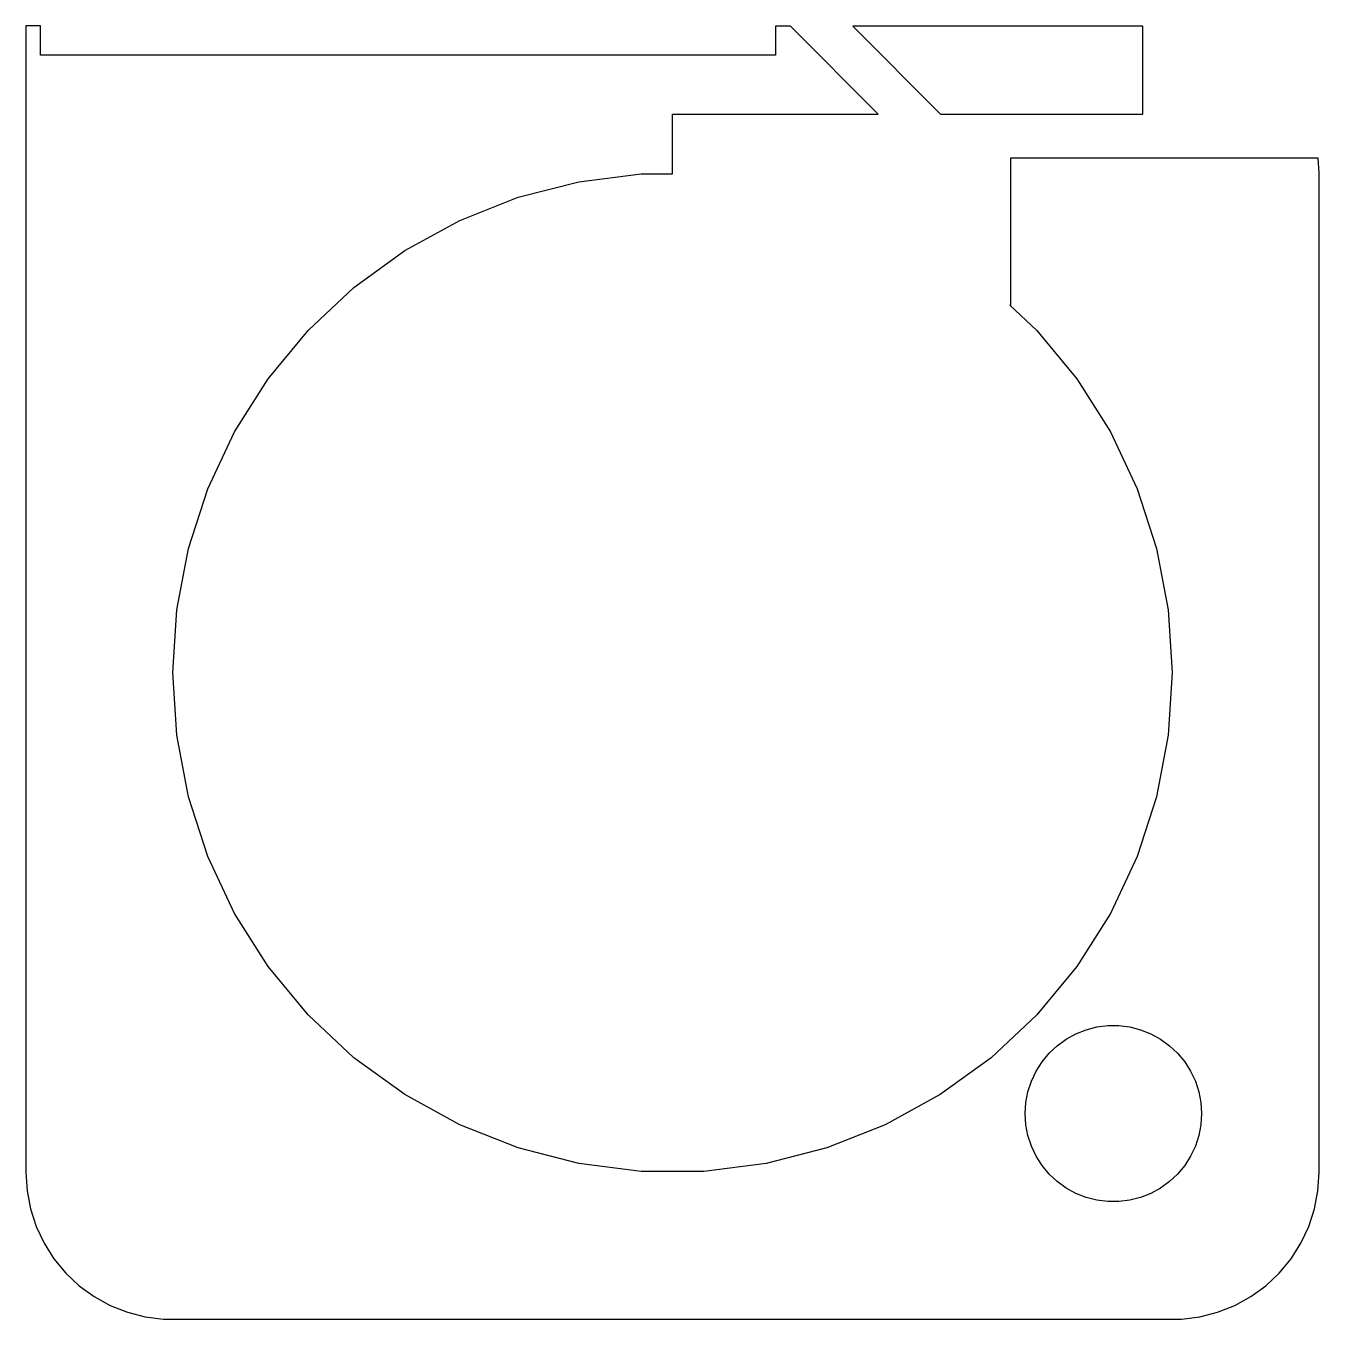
# Model space of a CAD drawing. Header units: metres. Extents: x -22 to 22, y 86 to 130.
import ezdxf

# ---------------------------------------------------------------- set-up
doc = ezdxf.new("R2010")
doc.units = ezdxf.units.M

msp = doc.modelspace()

# ---------------------------------------------------------------- linework, layer by layer
for p, q in [((-21.5, 130), (-22, 130)), ((-22, 130), (-22, 91)), ((-21.5, 129), (-21.5, 130)), ((4.00986, 129.99), (3.5, 129.99)), ((3.5, 129.99), (3.5, 129)), ((6.99998, 127), (4.00986, 129.99)), ((16, 129.99), (6.13118, 129.99)), ((6.13118, 129.99), (9.12131, 127)), ((16, 127), (16, 129.99)), ((3.5, 129), (-21.5, 129)), ((0, 124.966), (0, 127)), ((0, 127), (6.99998, 127)), ((9.12131, 127), (16, 127)), ((21.9685, 125.5), (11.5, 125.5)), ((11.5, 125.5), (11.5, 120.5)), ((22, 125), (21.9685, 125.5)), ((-3.18547, 124.699), (-1.06743, 124.966)), ((-1.06743, 124.966), (0, 124.966)), ((22, 91), (22, 125)), ((-5.25328, 124.168), (-3.18547, 124.699)), ((-7.23824, 123.382), (-5.25328, 124.168)), ((-9.10905, 122.354), (-7.23824, 123.382)), ((-10.8362, 121.099), (-9.10905, 122.354)), ((-12.3925, 119.637), (-10.8362, 121.099)), ((11.5, 120.5), (11.4738, 120.5)), ((11.4738, 120.5), (12.3925, 119.637)), ((-13.7533, 117.992), (-12.3925, 119.637)), ((12.3925, 119.637), (13.7533, 117.992)), ((-14.8972, 116.19), (-13.7533, 117.992)), ((13.7533, 117.992), (14.8972, 116.19)), ((-15.8062, 114.258), (-14.8972, 116.19)), ((14.8972, 116.19), (15.8062, 114.258)), ((-16.4659, 112.228), (-15.8062, 114.258)), ((15.8062, 114.258), (16.4659, 112.228)), ((-16.8659, 110.131), (-16.4659, 112.228)), ((16.4659, 112.228), (16.8659, 110.131)), ((-17, 108), (-16.8659, 110.131)), ((16.8659, 110.131), (17, 108)), ((-16.8659, 105.869), (-17, 108)), ((17, 108), (16.8659, 105.869)), ((-16.4659, 103.772), (-16.8659, 105.869)), ((16.8659, 105.869), (16.4659, 103.772)), ((-15.8062, 101.742), (-16.4659, 103.772)), ((16.4659, 103.772), (15.8062, 101.742)), ((-14.8972, 99.8102), (-15.8062, 101.742)), ((15.8062, 101.742), (14.8972, 99.8102)), ((-13.7533, 98.0077), (-14.8972, 99.8102)), ((14.8972, 99.8102), (13.7533, 98.0077)), ((-12.3925, 96.3627), (-13.7533, 98.0077)), ((13.7533, 98.0077), (12.3925, 96.3627)), ((-10.8362, 94.9013), (-12.3925, 96.3627)), ((12.3925, 96.3627), (10.8362, 94.9013)), ((14.0729, 95.8532), (14.4379, 95.9469)), ((14.4379, 95.9469), (14.8116, 95.9941)), ((14.8116, 95.9941), (15.1884, 95.9941)), ((15.1884, 95.9941), (15.5621, 95.9469)), ((15.5621, 95.9469), (15.927, 95.8532)), ((13.0877, 95.3116), (13.3925, 95.533)), ((13.3925, 95.533), (13.7227, 95.7145)), ((13.7227, 95.7145), (14.0729, 95.8532)), ((15.927, 95.8532), (16.2773, 95.7145)), ((16.2773, 95.7145), (16.6075, 95.533)), ((16.6075, 95.533), (16.9123, 95.3116)), ((12.5729, 94.7634), (12.8131, 95.0536)), ((12.8131, 95.0536), (13.0877, 95.3116)), ((16.9123, 95.3116), (17.1869, 95.0536)), ((17.1869, 95.0536), (17.427, 94.7634)), ((-9.10905, 93.6464), (-10.8362, 94.9013)), ((10.8362, 94.9013), (9.10905, 93.6464)), ((12.3711, 94.4453), (12.5729, 94.7634)), ((17.427, 94.7634), (17.6289, 94.4453)), ((12.2107, 94.1044), (12.3711, 94.4453)), ((17.6289, 94.4453), (17.7893, 94.1044)), ((12.0237, 93.376), (12.0942, 93.7461)), ((12.0942, 93.7461), (12.2107, 94.1044)), ((17.7893, 94.1044), (17.9057, 93.7461)), ((17.9057, 93.7461), (17.9763, 93.376)), ((-7.23824, 92.618), (-9.10905, 93.6464)), ((9.10905, 93.6464), (7.23824, 92.618)), ((12, 93), (12.0237, 93.376)), ((17.9763, 93.376), (18, 93)), ((12.0237, 92.624), (12, 93)), ((18, 93), (17.9763, 92.624)), ((-5.25328, 91.832), (-7.23824, 92.618)), ((7.23824, 92.618), (5.25328, 91.832)), ((12.0942, 92.2539), (12.0237, 92.624)), ((17.9763, 92.624), (17.9057, 92.2539)), ((12.2107, 91.8956), (12.0942, 92.2539)), ((17.9057, 92.2539), (17.7893, 91.8956)), ((-3.18547, 91.3011), (-5.25328, 91.832)), ((5.25328, 91.832), (3.18547, 91.3011)), ((12.3711, 91.5547), (12.2107, 91.8956)), ((12.5729, 91.2366), (12.3711, 91.5547)), ((17.6289, 91.5547), (17.427, 91.2366)), ((17.7893, 91.8956), (17.6289, 91.5547)), ((-1.06743, 91.0336), (-3.18547, 91.3011)), ((3.18547, 91.3011), (1.06743, 91.0336)), ((12.8131, 90.9464), (12.5729, 91.2366)), ((17.427, 91.2366), (17.1869, 90.9464)), ((-22, 91), (-21.9606, 90.3733)), ((1.06743, 91.0336), (-1.06743, 91.0336)), ((13.0877, 90.6885), (12.8131, 90.9464)), ((13.3925, 90.467), (13.0877, 90.6885)), ((16.9123, 90.6885), (16.6075, 90.467)), ((17.1869, 90.9464), (16.9123, 90.6885)), ((21.9606, 90.3733), (22, 91)), ((-21.9606, 90.3733), (-21.8429, 89.7566)), ((13.7227, 90.2855), (13.3925, 90.467)), ((14.0729, 90.1468), (13.7227, 90.2855)), ((16.2773, 90.2855), (15.927, 90.1468)), ((16.6075, 90.467), (16.2773, 90.2855)), ((21.8429, 89.7566), (21.9606, 90.3733)), ((14.4379, 90.0531), (14.0729, 90.1468)), ((14.8116, 90.0059), (14.4379, 90.0531)), ((15.1884, 90.0059), (14.8116, 90.0059)), ((15.5621, 90.0531), (15.1884, 90.0059)), ((15.927, 90.1468), (15.5621, 90.0531)), ((-21.8429, 89.7566), (-21.6489, 89.1594)), ((21.6489, 89.1594), (21.8429, 89.7566)), ((-21.6489, 89.1594), (-21.3815, 88.5912)), ((21.3815, 88.5912), (21.6489, 89.1594)), ((-21.3815, 88.5912), (-21.0451, 88.0611)), ((21.0451, 88.0611), (21.3815, 88.5912)), ((-21.0451, 88.0611), (-20.6448, 87.5773)), ((20.6448, 87.5773), (21.0451, 88.0611)), ((-20.6448, 87.5773), (-20.1871, 87.1474)), ((20.1871, 87.1474), (20.6448, 87.5773)), ((-20.1871, 87.1474), (-19.6791, 86.7784)), ((19.6791, 86.7784), (20.1871, 87.1474)), ((-19.6791, 86.7784), (-19.1289, 86.4759)), ((19.1289, 86.4759), (19.6791, 86.7784)), ((-19.1289, 86.4759), (-18.5451, 86.2447)), ((-18.5451, 86.2447), (-17.9369, 86.0886)), ((17.9369, 86.0886), (18.5451, 86.2447)), ((18.5451, 86.2447), (19.1289, 86.4759)), ((-17.9369, 86.0886), (-17.3139, 86.0099)), ((-17.3139, 86.0099), (17.3139, 86.0099)), ((17.3139, 86.0099), (17.9369, 86.0886))]:
    msp.add_line(p, q)

doc.saveas('drawing.dxf')
